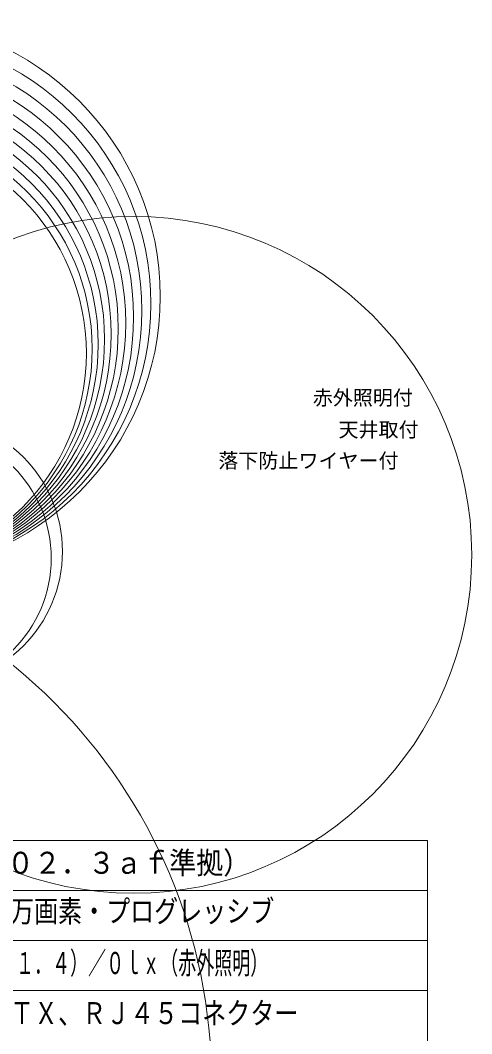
# Model space of a CAD drawing. Units: millimetres, scale not verified. Extents: x -126 to 67, y -74 to 96.
# Drawn here: x 21.7 to 66.8, y -15.7 to 85.5 of the extents above; entities that cross this region are included whole.
import ezdxf
from ezdxf.enums import TextEntityAlignment as Align

# ---------------------------------------------------------------- set-up
doc = ezdxf.new("R2010")
doc.units = ezdxf.units.MM
doc.header["$LTSCALE"] = 0.125
doc.layers.add('0-2_MOJI1', color=7, linetype='Continuous')
doc.layers.add('0-4_TOUROKU', color=7, linetype='Continuous')
doc.layers.add('0-3_WAKU', color=1, linetype='Continuous', lineweight=18)
doc.layers.add('0-5_GAIKEI', color=1, linetype='Continuous', lineweight=18)
doc.styles.add('ＭＳ ゴシック', font='')
doc.styles.get('ＭＳ ゴシック').set_extended_font_data('MS Gothic')

msp = doc.modelspace()

# ---------------------------------------------------------------- linework, layer by layer
at = {"layer": '0-3_WAKU', "color": 4}
for p, q in [((-62.5813, 3.6339), (62.4187, 3.6339)), ((62.4187, 3.6339), (62.4187, -56.3661))]:
    msp.add_line(p, q, dxfattribs=at)
at = {"layer": '0-3_WAKU'}
for p, q in [((-62.5813, -1.3661), (62.4187, -1.3661)), ((-62.5813, -6.3661), (62.4187, -6.3661)), ((-62.5813, -11.3661), (62.4187, -11.3661))]:
    msp.add_line(p, q, dxfattribs=at)
at = {"layer": '0-5_GAIKEI'}
for centre, radius in [((8.1544, 57.9053), 27.5655), ((7.9605, 57.181), 26.8157), ((7.7783, 56.5004), 26.1111), ((7.6066, 55.8597), 25.4478), ((7.4446, 55.2553), 24.8221), ((7.2914, 54.6844), 24.2309), ((7.1464, 54.144), 23.6715), ((7.0088, 53.6318), 23.1412), ((6.8782, 53.1457), 22.6378), ((6.7539, 52.6836), 22.1593), ((6.6356, 52.2438), 21.7038), ((33.0622, 32.1219), 33.7656), ((12.6213, 32.4568), 13.3219), ((11.9646, 31.7795), 12.8587), ((-12.8234, -20.5737), 53.6688)]:
    msp.add_circle(centre, radius, dxfattribs=at)

# ---------------------------------------------------------------- texts
at = {"layer": '0-2_MOJI1', "style": 'ＭＳ ゴシック'}
for s, width, p in [('ＤＣ１２Ｖ、ＰｏＥ（ＩＥＥＥ８０２．３ａｆ準拠）', 0.9, (-20.0813, -0.3661)), ('１／３型\u3000ＭＯＳセンサー／約１３３万画素・プログレッシブ', 0.8, (-20.0813, -5.1918)), ('カラー：０．０１ｌｘ、白黒：０．００３ｌｘ（Ｆ１．４）／０ｌｘ（赤外照明）', 0.6, (-20.0813, -10.3661)), ('１０ＢＡＳＥ－Ｔ／１００ＢＡＳＥ－ＴＸ、ＲＪ４５コネクター', 0.8, (-20.0813, -15.3661))]:
    msp.add_text(s, height=2.199, dxfattribs=dict(at, width=width)).set_placement(p, align=Align.BOTTOM_LEFT)
at = {"layer": '0-4_TOUROKU', "style": 'ＭＳ ゴシック'}
for s, p in [('赤外照明付', (50.952, 46.6339)), ('天井取付', (53.5206, 43.4456)), ('落下防止ワイヤー付', (41.5206, 40.352))]:
    msp.add_text(s, height=1.466, dxfattribs=at).set_placement(p, align=Align.BOTTOM_LEFT)

doc.saveas('drawing.dxf')
